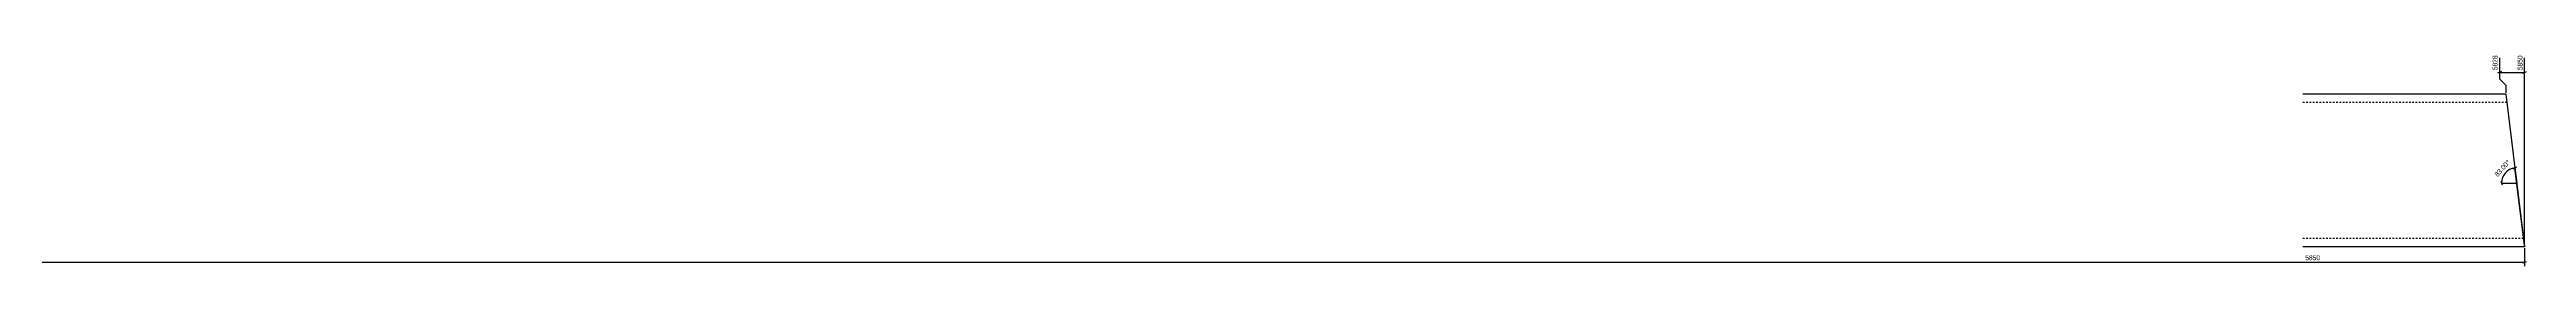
# Model space of a CAD drawing. Header units: millimetres. Extents: x 4 to 5859, y 4 to 251.
# Drawn here: x 2932 to 5859, y 4 to 251 of the extents above; entities that cross this region are included whole.
import ezdxf

# ---------------------------------------------------------------- set-up
doc = ezdxf.new("R2010")
doc.units = ezdxf.units.MM
doc.linetypes.add('DXK_LINE_DOT2', pattern=[3.9198, 1.9599, -1.9599])
doc.layers.add('MÅLSÆTNING', color=7, linetype='Continuous')
doc.layers.add('STÅL', color=7, linetype='Continuous')
doc.styles.add('Arial Narrow', font='ARIALN.TTF', dxfattribs={"height": 0.2})

msp = doc.modelspace()

# ---------------------------------------------------------------- linework, layer by layer
at = {"layer": 'MÅLSÆTNING', "color": 7, "linetype": 'Continuous'}
for p, q in [((5826.9, 250), (5826.9, 225.3)), ((5856.5, 28.8), (5856.5, 250)), ((5829.2, 233.7), (5824.7, 231.9)), ((5826.9, 232.8), (5856.5, 232.8)), ((5826.9, 225.3), (5834.4, 217.8)), ((5834.4, 217.8), (5834.4, 208.8)), ((5854.3, 231.9), (5858.8, 233.7)), ((5843, 119.2), (5847.2, 121.5)), ((5856.3, 28.8), (5845.1, 120.4)), ((5845.1, 120.4), (5847.3, 102.5)), ((5828.4, 104.8), (5830.2, 100.3)), ((5829.3, 102.5), (5847.3, 102.5)), ((6.8, 9.3), (5856.5, 9.3)), ((5854.3, 8.4), (5858.8, 10.2)), ((5856.5, 25.8), (5856.5, 4.5))]:
    msp.add_line(p, q, dxfattribs=at)
msp.add_arc((5847.3, 102.5), 18, 97, 180, dxfattribs=at)
at = {"layer": 'STÅL', "color": 2, "linetype": 'Continuous'}
for p, q in [((5834.4, 207.3), (5594.4, 207.3)), ((5834.4, 207.3), (5856.5, 27.3)), ((5856.5, 27.3), (5594.4, 27.3))]:
    msp.add_line(p, q, dxfattribs=at)
at = {"layer": 'STÅL', "color": 7, "linetype": 'DXK_LINE_DOT2'}
for p, q in [((5835.6, 197.3), (5594.4, 197.3)), ((5855.3, 37.3), (5594.4, 37.3))]:
    msp.add_line(p, q, dxfattribs=at)

# ---------------------------------------------------------------- next in the draw order: wipeouts: each hides what was drawn before it
at = {"color": 0, "linetype": 'Continuous'}
for points in [[(5825.7, 251.2), (5817.3, 251.2), (5817.3, 234.2), (5825.7, 234.2)], [(5855.3, 251.2), (5846.9, 251.2), (5846.9, 234.2), (5855.3, 234.2)]]:
    msp.add_wipeout(points, dxfattribs=at).dxf.layer = 'MÅLSÆTNING'
at = {"color": 0}
for points in [[(5839.5, 124.1), (5833.2, 129.7), (5818.6, 113.2), (5824.9, 107.6)], [(5613.2, 10.4), (5613.2, 18.8), (5596.2, 18.8), (5596.2, 10.4)]]:
    msp.add_wipeout(points, dxfattribs=at).dxf.layer = 'MÅLSÆTNING'

# ---------------------------------------------------------------- next in the draw order: texts
at = {"layer": 'MÅLSÆTNING', "color": 3, "linetype": 'Continuous', "style": 'Arial Narrow'}
for s, p in [('5828', (5824.5, 235.4)), ('5850', (5854.1, 235.4))]:
    msp.add_text(s, height=5.73, rotation=90.0002, dxfattribs=at).set_placement(p)
at = {"layer": 'MÅLSÆTNING', "color": 3, "style": 'Arial Narrow'}
msp.add_text('83.00°', height=5.73, rotation=48.5009, dxfattribs=at).set_placement((5824.8, 109.3))
msp.add_text('5850', height=5.73, dxfattribs=at).set_placement((5597.4, 11.6))

doc.saveas('drawing.dxf')
